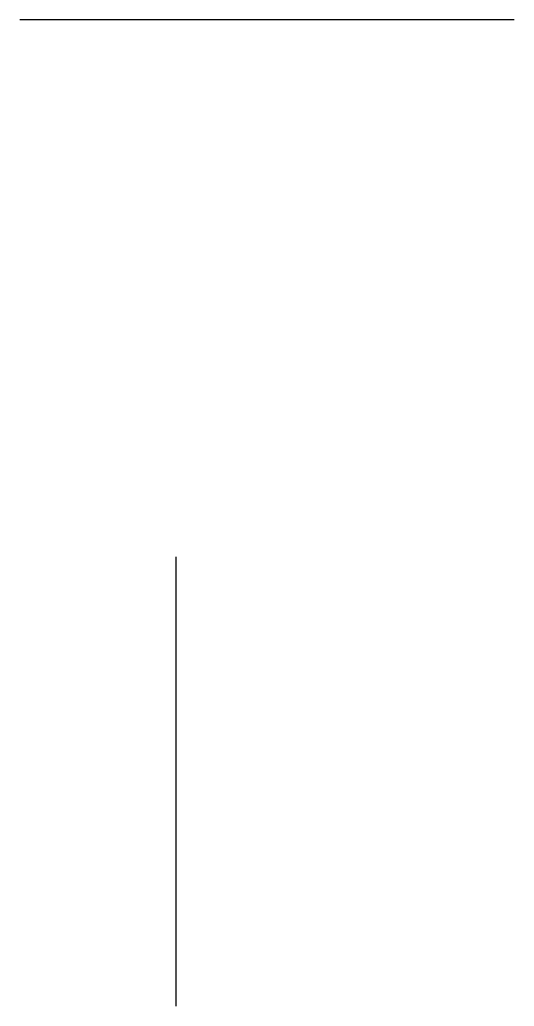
# Model space of a CAD drawing. Header units: inches. Extents: x -21 to 45, y 140 to 272.
import ezdxf

# ---------------------------------------------------------------- set-up
doc = ezdxf.new("R2010")
doc.units = ezdxf.units.IN
doc.header["$MEASUREMENT"] = 0
doc.layers.get('0').update_dxf_attribs({"true_color": 0xc2ced6})

msp = doc.modelspace()

# ---------------------------------------------------------------- linework, layer by layer
for p, q in [((45.19, 272.23, 95), (-20.83, 272.23, 95)), ((0, 200.5), (0, 200.5, 95)), ((0, 200.5), (0, 140.5))]:
    msp.add_line(p, q)

doc.saveas('drawing.dxf')
